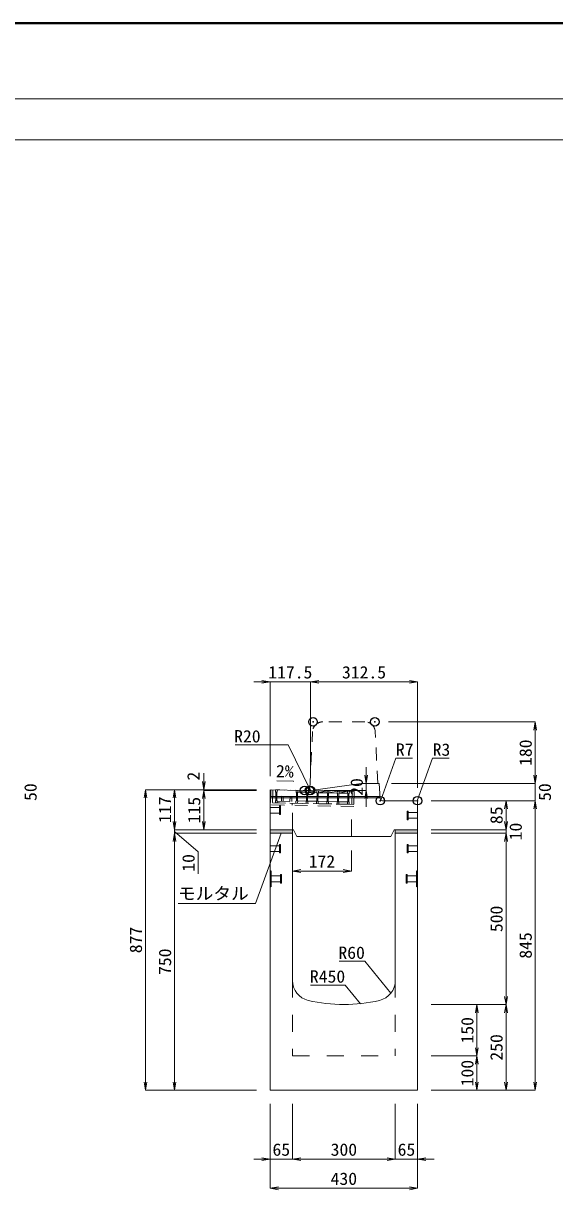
# Model space of a CAD drawing. Units: millimetres at full size. Extents: x -1809 to 57027, y -20349 to 17321.
# Drawn here: x 11965 to 13515, y 7524 to 10927 of the extents above; entities that cross this region are included whole.
import ezdxf
from ezdxf.enums import TextEntityAlignment as Align

# ---------------------------------------------------------------- set-up
doc = ezdxf.new("R2010")
doc.units = ezdxf.units.MM
doc.header["$LTSCALE"] = 50
doc.header["$PDMODE"] = 32
doc.header["$PDSIZE"] = 25
doc.linetypes.add('USER1', pattern=[2, 1, -1])
doc.linetypes.add('USER2', pattern=[1.35, 0.75, -0.6])
for name, color, linetype, lineweight in [('インサート', 3, 'USER2', 9), ('グレーチング', 7, 'USER2', 9), ('モルタル', 7, 'Continuous', 9), ('受枠', 3, 'USER2', 9), ('図枠', 7, 'Continuous', 5), ('寸法線', 7, 'Continuous', 13), ('引出線', 4, 'Continuous', 13), ('本体', 2, 'Continuous', 13), ('目地', 132, 'Continuous', 9)]:
    doc.layers.add(name, color=color, linetype=linetype, lineweight=lineweight)
doc.layers.add('作業エリア', color=11, linetype='Continuous')
doc.styles.add('ＭＳ 明朝', font='')
doc.styles.get('ＭＳ 明朝').set_extended_font_data('MS Mincho')

# ---------------------------------------------------------------- blocks, each defined once
blk = doc.blocks.new('open_arrow')
at = {"color": 0, "linetype": 'Continuous', "lineweight": -2}
blk.add_lwpolyline([(7.5, 1.25), (0, 0), (7.5, -1.25)], dxfattribs=at)

msp = doc.modelspace()

# ---------------------------------------------------------------- hatches: boundary and pattern name
at = {"layer": 'モルタル'}
for points in [[(12685, 8563.69), (12685, 8573.69), (12750, 8573.69), (12750, 8563.69)], [(13050, 8563.69), (13050, 8573.69), (13115, 8573.69), (13115, 8563.69)]]:
    msp.add_hatch(color=256, dxfattribs=at).paths.add_polyline_path(points)

# ---------------------------------------------------------------- linework, layer by layer
at = {"layer": 'インサート'}
for p, q in [((12685, 8639.19), (12712, 8639.19)), ((12685, 8639.19), (12685, 8622.19)), ((12685, 8622.19), (12712, 8622.19)), ((12715, 8643.19), (12712, 8643.19)), ((12712, 8643.19), (12712, 8618.19)), ((12712, 8618.19), (12715, 8618.19)), ((12715, 8618.19), (12715, 8643.19)), ((13085, 8628.19), (13088, 8628.19)), ((13085, 8603.19), (13085, 8628.19)), ((13088, 8628.19), (13088, 8603.19)), ((13115, 8624.19), (13088, 8624.19)), ((13115, 8624.19), (13115, 8607.19)), ((13088, 8603.19), (13085, 8603.19)), ((13115, 8607.19), (13088, 8607.19)), ((12685, 8527.19), (12712, 8527.19)), ((12685, 8527.19), (12685, 8510.19)), ((12685, 8510.19), (12712, 8510.19)), ((12715, 8531.19), (12712, 8531.19)), ((12712, 8531.19), (12712, 8506.19)), ((12715, 8506.19), (12715, 8531.19)), ((13085, 8531.19), (13088, 8531.19)), ((13085, 8506.19), (13085, 8531.19)), ((13088, 8531.19), (13088, 8506.19)), ((13115, 8527.19), (13088, 8527.19)), ((13115, 8510.19), (13088, 8510.19)), ((13115, 8527.19), (13115, 8510.19)), ((12712, 8506.19), (12715, 8506.19)), ((13088, 8506.19), (13085, 8506.19)), ((12718.2, 8443.19), (12715.2, 8443.19)), ((12715.2, 8443.19), (12715.2, 8418.19)), ((12718.2, 8418.19), (12718.2, 8443.19)), ((13081.8, 8443.19), (13084.8, 8443.19)), ((13081.8, 8418.19), (13081.8, 8443.19)), ((13084.8, 8443.19), (13084.8, 8418.19)), ((12688.2, 8439.19), (12715.2, 8439.19)), ((12688.2, 8439.19), (12688.2, 8422.19)), ((12688.2, 8422.19), (12715.2, 8422.19)), ((12715.2, 8418.19), (12718.2, 8418.19)), ((13084.8, 8418.19), (13081.8, 8418.19)), ((13111.8, 8439.19), (13084.8, 8439.19)), ((13111.8, 8422.19), (13084.8, 8422.19)), ((13111.8, 8439.19), (13111.8, 8422.19))]:
    msp.add_line(p, q, dxfattribs=at)
at = {"layer": 'グレーチング'}
for p, q in [((12701, 8690.37), (12700.88, 8684.37)), ((12700.88, 8684.37), (12701.86, 8683.35)), ((12915.95, 8686.07), (12701, 8690.37)), ((12701.86, 8683.35), (12701.38, 8659.36)), ((12704.86, 8683.29), (12704.38, 8659.3)), ((12705.88, 8684.27), (12704.86, 8683.29)), ((12706, 8690.27), (12705.88, 8684.27)), ((12760.98, 8689.17), (12760.86, 8683.17)), ((12760.86, 8683.17), (12761.84, 8682.15)), ((12761.84, 8682.15), (12761.36, 8658.16)), ((12764.84, 8682.09), (12764.36, 8658.1)), ((12765.86, 8683.07), (12764.84, 8682.09)), ((12765.98, 8689.07), (12765.86, 8683.07)), ((12765.86, 8683.07), (12790.98, 8688.57)), ((12765.86, 8683.07), (12790.86, 8682.57)), ((12790.98, 8688.57), (12790.86, 8682.57)), ((12790.86, 8682.57), (12791.84, 8681.55)), ((12791.84, 8681.55), (12791.36, 8657.56)), ((12794.84, 8681.49), (12794.36, 8657.5)), ((12795.86, 8682.47), (12794.84, 8681.49)), ((12795.98, 8688.47), (12795.86, 8682.47)), ((12795.86, 8682.47), (12820.97, 8687.97)), ((12795.86, 8682.47), (12820.85, 8681.97)), ((12820.97, 8687.97), (12820.85, 8681.97)), ((12820.85, 8681.97), (12821.83, 8680.95)), ((12821.83, 8680.95), (12821.35, 8656.96)), ((12824.83, 8680.89), (12824.35, 8656.9)), ((12825.85, 8681.87), (12824.83, 8680.89)), ((12825.97, 8687.87), (12825.85, 8681.87)), ((12825.85, 8681.87), (12850.97, 8687.37)), ((12825.85, 8681.87), (12850.85, 8681.37)), ((12850.97, 8687.37), (12850.85, 8681.37)), ((12850.85, 8681.37), (12851.83, 8680.35)), ((12851.83, 8680.35), (12851.35, 8656.36)), ((12854.83, 8680.29), (12854.35, 8656.3)), ((12855.85, 8681.27), (12854.83, 8680.29)), ((12855.97, 8687.27), (12855.85, 8681.27)), ((12855.85, 8681.27), (12880.96, 8686.77)), ((12855.85, 8681.27), (12880.84, 8680.77)), ((12880.96, 8686.77), (12880.84, 8680.77)), ((12880.84, 8680.77), (12881.82, 8679.75)), ((12881.82, 8679.75), (12881.34, 8655.76)), ((12884.82, 8679.69), (12884.34, 8655.7)), ((12885.84, 8680.67), (12884.82, 8679.69)), ((12885.96, 8686.67), (12885.84, 8680.67)), ((12885.84, 8680.67), (12910.95, 8686.17)), ((12885.84, 8680.67), (12910.83, 8680.17)), ((12910.95, 8686.17), (12910.83, 8680.17)), ((12910.83, 8680.17), (12911.81, 8679.15)), ((12911.81, 8679.15), (12911.33, 8655.16)), ((12915.83, 8680.07), (12914.81, 8679.09)), ((12915.95, 8686.07), (12915.83, 8680.07)), ((12700.24, 8652.38), (12700.36, 8658.38)), ((12915.19, 8648.08), (12700.24, 8652.38)), ((12700.36, 8658.38), (12701.38, 8659.36)), ((12705.36, 8658.28), (12704.38, 8659.3)), ((12705.24, 8652.28), (12705.36, 8658.28)), ((12705.33, 8656.78), (12760.31, 8655.68)), ((12718.12, 8671.53), (12717.82, 8656.53)), ((12718.12, 8671.53), (12748.12, 8670.93)), ((12723.12, 8671.43), (12722.82, 8656.43)), ((12743.12, 8671.03), (12742.82, 8656.03)), ((12748.12, 8670.93), (12747.82, 8655.93)), ((12760.22, 8651.18), (12760.34, 8657.18)), ((12760.34, 8657.18), (12761.36, 8658.16)), ((12764.36, 8658.1), (12791.36, 8657.56)), ((12765.34, 8657.08), (12764.36, 8658.1)), ((12765.22, 8651.08), (12765.34, 8657.08)), ((12790.22, 8650.58), (12790.34, 8656.58)), ((12790.34, 8656.58), (12791.36, 8657.56)), ((12795.34, 8656.48), (12794.36, 8657.5)), ((12794.36, 8657.5), (12821.35, 8656.96)), ((12795.22, 8650.48), (12795.34, 8656.48)), ((12820.21, 8649.98), (12820.33, 8655.98)), ((12820.33, 8655.98), (12821.35, 8656.96)), ((12825.33, 8655.88), (12824.35, 8656.9)), ((12824.35, 8656.9), (12851.35, 8656.36)), ((12825.21, 8649.88), (12825.33, 8655.88)), ((12850.21, 8649.38), (12850.33, 8655.38)), ((12850.33, 8655.38), (12851.35, 8656.36)), ((12855.33, 8655.28), (12854.35, 8656.3)), ((12854.35, 8656.3), (12881.34, 8655.76)), ((12855.21, 8649.28), (12855.33, 8655.28)), ((12880.2, 8648.78), (12880.32, 8654.78)), ((12880.32, 8654.78), (12881.34, 8655.76)), ((12885.32, 8654.68), (12884.34, 8655.7)), ((12884.34, 8655.7), (12911.33, 8655.16)), ((12885.2, 8648.68), (12885.32, 8654.68)), ((12910.19, 8648.18), (12910.31, 8654.18)), ((12910.31, 8654.18), (12911.33, 8655.16)), ((12914.81, 8679.09), (12914.33, 8655.1)), ((12915.31, 8654.08), (12914.33, 8655.1)), ((12915.19, 8648.08), (12915.31, 8654.08))]:
    msp.add_line(p, q, dxfattribs=at)
at = {"layer": 'モルタル'}
for points in [[(12750, 8573.69), (12685, 8573.69), (12685, 8563.69), (12750, 8563.69)], [(13115, 8573.69), (13050, 8573.69), (13050, 8563.69), (13115, 8563.69)]]:
    msp.add_lwpolyline(points, close=True, dxfattribs=at)
at = {"layer": '作業エリア'}
for p in [(12810, 8888.69), (12990, 8888.69), (12785, 8688.69), (12800, 8688.69), (12802.5, 8688.69), (13006.25, 8658.69), (13115, 8658.69)]:
    msp.add_point(p, dxfattribs=at)
at = {"layer": '受枠'}
for p, q in [((12687, 8690.65), (12686.12, 8646.66)), ((12929.95, 8685.79), (12687, 8690.65)), ((12693, 8690.53), (12692.24, 8652.54)), ((12923.95, 8685.91), (12923.19, 8647.92)), ((12929.95, 8685.79), (12929.07, 8641.8)), ((12929.07, 8641.8), (12686.12, 8646.66)), ((12692.24, 8652.54), (12929.19, 8647.8)), ((12749.23, 8651.4), (12749.11, 8645.4))]:
    msp.add_line(p, q, dxfattribs=at)
at = {"layer": '図枠', "lineweight": 40}
msp.add_line((9000, 10927.12), (16800, 10927.12), dxfattribs=at)
at = {"layer": '図枠', "lineweight": 13}
for p, q in [((9300, 10707.12), (16500, 10707.12)), ((9300, 10587.12), (16500, 10587.12))]:
    msp.add_line(p, q, dxfattribs=at)
at = {"layer": '寸法線'}
for p, q in [((12850.5, 9005.37), (12637, 9005.37)), ((12685, 8730.69), (12685, 9005.37)), ((13115, 9005.37), (12802.5, 9005.37)), ((12802.5, 8728.69), (12802.5, 9005.37)), ((12802.5, 8728.69), (12802.5, 9005.37)), ((13115, 8695.69), (13115, 9005.37)), ((13030, 8888.69), (13457.94, 8888.69)), ((13457.94, 8708.69), (13457.94, 8888.69)), ((12965.22, 8640.69), (12965.22, 8756.69)), ((13457.94, 8756.69), (13457.94, 8610.69)), ((12491.22, 8738.69), (12491.22, 8640.69)), ((12321.22, 8690.69), (12321.22, 7813.69)), ((12645, 8690.69), (12321.22, 8690.69)), ((12406.22, 8690.69), (12406.22, 8573.69)), ((12645, 8690.69), (12406.22, 8690.69)), ((12645, 8690.69), (12491.22, 8690.69)), ((12645, 8688.69), (12491.22, 8688.69)), ((12491.22, 8688.69), (12491.22, 8573.69)), ((12645, 8688.69), (12491.22, 8688.69)), ((12842.5, 8688.69), (12965.22, 8688.69)), ((12965.22, 8708.69), (12990.5, 8708.69)), ((13039, 8708.69), (13457.94, 8708.69)), ((13039, 8708.69), (13457.94, 8708.69)), ((13155, 8658.69), (13372.94, 8658.69)), ((13155, 8658.69), (13457.94, 8658.69)), ((13155, 8658.69), (13457.94, 8658.69)), ((13372.94, 8658.69), (13372.94, 8573.69)), ((13457.94, 7813.69), (13457.94, 8658.69)), ((12406.22, 8621.69), (12406.22, 8515.69)), ((13372.94, 8621.69), (13372.94, 8515.69)), ((12645, 8573.69), (12406.22, 8573.69)), ((12645, 8573.69), (12406.22, 8573.69)), ((12406.22, 8568.69), (12474.73, 8509.16)), ((12645, 8563.69), (12406.22, 8563.69)), ((12406.22, 8563.69), (12406.22, 7813.69)), ((12645, 8563.69), (12406.22, 8563.69)), ((12645, 8573.69), (12491.22, 8573.69)), ((13155, 8573.69), (13357.94, 8573.69)), ((13155, 8573.69), (13372.94, 8573.69)), ((13155, 8563.69), (13357.94, 8563.69)), ((13155, 8563.69), (13372.94, 8563.69)), ((13372.94, 8563.69), (13372.94, 8063.69)), ((12474.73, 8509.16), (12474.73, 8445.14)), ((12922, 8513.69), (12922, 8453.46)), ((12922, 8453.46), (12750, 8453.46)), ((13155, 8063.69), (13372.94, 8063.69)), ((13155, 8063.69), (13287.94, 8063.69)), ((13155, 8063.69), (13372.94, 8063.69)), ((13287.94, 8063.69), (13287.94, 7913.69)), ((13372.94, 7813.69), (13372.94, 8063.69)), ((13155, 7913.69), (13287.94, 7913.69)), ((13155, 7913.69), (13287.94, 7913.69)), ((13287.94, 7913.69), (13287.94, 7813.69)), ((12645, 7813.69), (12321.22, 7813.69)), ((12645, 7813.69), (12406.22, 7813.69)), ((13155, 7813.69), (13287.94, 7813.69)), ((13155, 7813.69), (13372.94, 7813.69)), ((13155, 7813.69), (13457.94, 7813.69)), ((12685, 7773.69), (12685, 7612.54)), ((12685, 7773.69), (12685, 7527.54)), ((12750, 7773.69), (12750, 7612.54)), ((12750, 7773.69), (12750, 7612.54)), ((13050, 7773.69), (13050, 7612.54)), ((13050, 7773.69), (13050, 7612.54)), ((13115, 7773.69), (13115, 7612.54)), ((13115, 7773.69), (13115, 7527.54)), ((12798, 7612.54), (12637, 7612.54)), ((13050, 7612.54), (12750, 7612.54)), ((13163, 7612.54), (13002, 7612.54)), ((13115, 7527.54), (12685, 7527.54))]:
    msp.add_line(p, q, dxfattribs=at)
at = {"layer": '引出線'}
for points in [[(12802.5, 8688.74), (12737.16, 8821.43), (12677.16, 8821.43), (12582.49, 8821.43)], [(13007.98, 8660.56), (13051.78, 8782.62), (13099.71, 8782.62)], [(13114.12, 8657.81), (13158.9, 8782.62), (13206.63, 8782.62)], [(12752.93, 8715.28), (12704.19, 8716.25), (12752.93, 8715.28)], [(12717.5, 8563.69), (12642.68, 8358.72), (12416.76, 8358.72)], [(13037.07, 8097.01), (12961.24, 8189.92), (12886.56, 8189.92)], [(12948.08, 8066.27), (12903.84, 8120.46), (12802.84, 8120.46)]]:
    msp.add_lwpolyline(points, dxfattribs=at)
at = {"layer": '本体', "linetype": 'USER2'}
for p, q in [((12961.46, 8888.69), (12838.54, 8888.69)), ((12800.33, 8695.34), (12808.57, 8860.19)), ((12999, 8708.69), (12991.43, 8860.19))]:
    msp.add_line(p, q, dxfattribs=at)
at = {"layer": '本体'}
for p, q in [((12685, 8573.69), (12685, 8690.69)), ((12685, 8690.69), (12785, 8688.69)), ((12785, 8688.69), (12801.15, 8688.69)), ((12950.5, 8708.69), (12803.83, 8688.87)), ((13002.5, 8708.69), (12950.5, 8708.69)), ((13005.76, 8665.17), (13002.5, 8708.69)), ((13112, 8658.69), (13012.74, 8658.69)), ((13115, 8573.69), (13115, 8655.69)), ((12753, 8573.69), (12685, 8573.69)), ((12685, 8563.69), (12685, 7813.69)), ((12750, 8563.69), (12685, 8563.69)), ((12750, 8563.69), (12750, 8134.22)), ((12753, 8573.69), (12763, 8553.69)), ((13037, 8553.69), (12763, 8553.69)), ((13047, 8573.69), (13037, 8553.69)), ((13115, 8573.69), (13047, 8573.69)), ((13115, 8563.69), (13050, 8563.69)), ((13050, 8563.69), (13050, 8134.22)), ((13115, 8563.69), (13115, 7813.69)), ((13115, 7813.69), (12685, 7813.69))]:
    msp.add_line(p, q, dxfattribs=at)
at = {"layer": '本体', "linetype": 'USER1'}
for p, q in [((12750, 8573.69), (12750, 8651.38)), ((12922, 8553.69), (12922, 8647.94))]:
    msp.add_line(p, q, dxfattribs=at)
at = {"layer": '本体', "lineweight": 9}
for p, q in [((12685, 8455.19), (12688.2, 8453.19)), ((12688.2, 8453.19), (12688.2, 8408.19)), ((13115, 8455.19), (13111.8, 8453.19)), ((13111.8, 8453.19), (13111.8, 8408.19)), ((12688.2, 8408.19), (12685, 8406.19)), ((13111.8, 8408.19), (13115, 8406.19))]:
    msp.add_line(p, q, dxfattribs=at)
at = {"layer": '本体', "linetype": 'USER1', "lineweight": 15}
for p, q in [((12750, 8134.22), (12750, 7913.69)), ((13050, 8134.22), (13050, 7913.69)), ((12750, 7913.69), (13050, 7913.69))]:
    msp.add_line(p, q, dxfattribs=at)
at = {"layer": '本体', "linetype": 'USER2'}
for centre, radius, start, end in [((12838.54, 8858.69), 30, 90, 177.13759), ((12961.46, 8858.69), 30, 2.86241, 90), ((12793.34, 8695.69), 7, 270, 357.13759)]:
    msp.add_arc(centre, radius, start, end, dxfattribs=at)
at = {"layer": '本体'}
for centre, radius, start, end in [((12801.15, 8708.69), 20, 270, 277.69605), ((13012.74, 8665.69), 7, 184.28915, 270), ((13112, 8655.69), 3, 0, 90), ((12810, 8134.22), 60, 180, 256.65764), ((12990, 8134.22), 60, 283.34236, 0), ((12900, 8513.69), 450, 256.65764, 283.34236)]:
    msp.add_arc(centre, radius, start, end, dxfattribs=at)
at = {"layer": '目地'}
for p, q in [((12685, 8670.69), (13005.35, 8670.69)), ((12685, 8666.69), (13005.65, 8666.69))]:
    msp.add_line(p, q, dxfattribs=at)

# ---------------------------------------------------------------- block references
at = {"layer": '寸法線', "xscale": 3.2, "yscale": 3.2}
for p, rotation in [((12685, 9005.37), 180), ((13115, 9005.37), 180), ((13457.94, 8888.69), 270), ((12491.22, 8690.69), 90), ((12965.22, 8708.69), 90), ((13457.94, 8708.69), 90), ((13457.94, 8708.69), 90), ((12321.22, 8690.69), 270), ((12406.22, 8690.69), 270), ((12491.22, 8688.69), 270), ((12491.22, 8688.69), 270), ((12965.22, 8688.69), 270), ((13372.94, 8658.69), 270), ((13457.94, 8658.69), 270), ((13457.94, 8658.69), 270), ((12406.22, 8573.69), 90), ((12406.22, 8573.69), 90), ((12491.22, 8573.69), 90), ((13372.94, 8573.69), 90), ((13372.94, 8573.69), 90), ((12406.22, 8563.69), 270), ((12406.22, 8563.69), 270), ((13372.94, 8563.69), 270), ((13372.94, 8563.69), 270), ((12922, 8453.46), 180), ((13372.94, 8063.69), 90), ((13287.94, 8063.69), 270), ((13372.94, 8063.69), 270), ((13287.94, 7913.69), 90), ((13287.94, 7913.69), 270), ((12321.22, 7813.69), 90), ((12406.22, 7813.69), 90), ((13287.94, 7813.69), 90), ((13372.94, 7813.69), 90), ((13457.94, 7813.69), 90), ((12685, 7612.54), 180), ((13050, 7612.54), 180), ((13050, 7612.54), 180), ((13115, 7527.54), 180)]:
    msp.add_blockref('open_arrow', p, dxfattribs=dict(at, rotation=rotation))
for p in [(12802.5, 9005.37), (12802.5, 9005.37), (12750, 8453.46), (12750, 7612.54), (12750, 7612.54), (13115, 7612.54), (12685, 7527.54)]:
    msp.add_blockref('open_arrow', p, dxfattribs=at)
at = {"layer": '引出線', "xscale": 0.16, "yscale": 0.16}
for p, rotation in [((12752.93, 8715.28), 178.9), ((12802.5, 8688.74), 116.2), ((13007.98, 8660.56), 70.3), ((13114.12, 8657.81), 70.3), ((12717.5, 8563.69), 249.9), ((12948.08, 8066.27), 129.2), ((13037.07, 8097.01), 129.2)]:
    msp.add_blockref('open_arrow', p, dxfattribs=dict(at, rotation=rotation))

# ---------------------------------------------------------------- texts
at = {"layer": '寸法線', "style": 'ＭＳ 明朝', "width": 1.05}
for s, p in [('117.5', (12743.75, 9033.37)), ('312.5', (12958.75, 9033.37)), ('172', (12836, 8481.46)), ('65', (12717.5, 7640.54)), ('300', (12900, 7640.54)), ('65', (13082.5, 7640.54)), ('430', (12900, 7555.54))]:
    msp.add_text(s, height=36.03, dxfattribs=at).set_placement(p, align=Align.MIDDLE_CENTER)
for s, p in [('180', (13429.94, 8798.69)), ('2', (12461.22, 8730.22)), ('20', (12937.22, 8698.69)), ('50', (11985.94, 8683.69)), ('50', (13485.94, 8683.69)), ('117', (12378.22, 8632.19)), ('115', (12463.22, 8631.19)), ('85', (13344.94, 8616.19)), ('10', (13400.94, 8568.69)), ('10', (12446.73, 8477.15)), ('500', (13344.94, 8313.69)), ('877', (12293.22, 8252.19)), ('845', (13429.94, 8236.19)), ('750', (12378.22, 8188.69)), ('150', (13259.94, 7988.69)), ('250', (13344.94, 7938.69)), ('100', (13259.94, 7863.69))]:
    msp.add_text(s, height=36.03, rotation=90, dxfattribs=at).set_placement(p, align=Align.MIDDLE_CENTER)
at = {"layer": '引出線', "style": 'ＭＳ 明朝', "width": 1.05}
for s, p in [('R20', (12657.16, 8864.63)), ('モルタル', (12622.68, 8405.83)), ('R60', (12961.24, 8233.12)), ('R450', (12903.84, 8163.66))]:
    msp.add_text(s, height=36.03, dxfattribs=at).set_placement(p, align=Align.TOP_RIGHT)
for s, p in [('R7', (13051.78, 8825.82)), ('R3', (13158.9, 8825.82))]:
    msp.add_text(s, height=36.03, dxfattribs=at).set_placement(p, align=Align.TOP_LEFT)
msp.add_text('2%', height=36.03, rotation=358.854, dxfattribs=at).set_placement((12753.87, 8762.17), align=Align.TOP_RIGHT)

doc.saveas('drawing.dxf')
